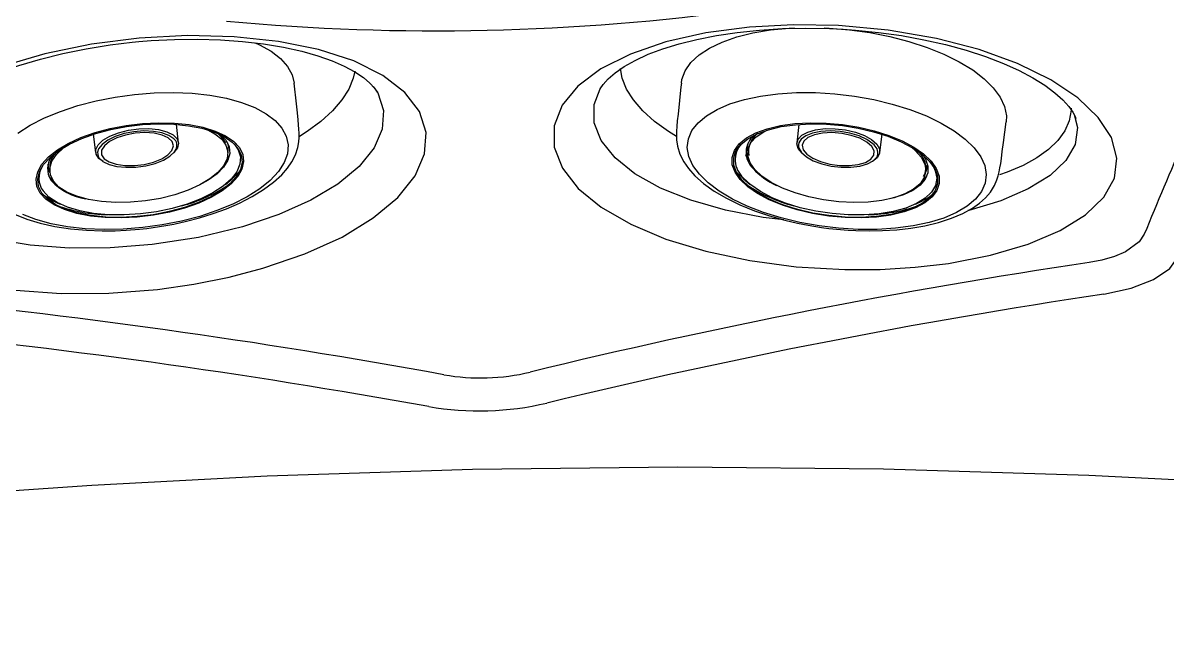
# Model space of a CAD drawing. Extents: x 527 to 611, y 788 to 934.
# Drawn here: x 566.54 to 572.85, y 876.02 to 879.33 of the extents above; entities that cross this region are included whole.
import ezdxf

# ---------------------------------------------------------------- set-up
doc = ezdxf.new("R2010")
doc.units = 0
doc.header["$MEASUREMENT"] = 0
for name, color, linetype in [('1', 4, 'Continuous'), ('BDIM_GREEN', 3, 'Continuous'), ('BDIM_YELLOW', 2, 'Continuous')]:
    doc.layers.add(name, color=color, linetype=linetype)

# ---------------------------------------------------------------- blocks, each defined once
blk = doc.blocks.new('2018 FLAIR')
at = {"layer": '1', "linetype": 'Continuous', "lineweight": 25}
for p, q in [((42.8298, 75.607), (42.8311, 75.6104)), ((45.4421, 75.4666), (45.4472, 75.4469)), ((45.4472, 75.4469), (45.448, 75.4439))]:
    blk.add_line(p, q, dxfattribs=at)
at = {"layer": '1', "linetype": 'Continuous', "lineweight": 25, "flags": 128}
for points in [[(44.1423, 75.9563), (43.8949, 75.9605), (43.6534, 75.9475), (43.412, 75.9156), (43.1906, 75.8658), (42.996, 75.7991), (42.8329, 75.7174), (42.7061, 75.6223), (42.6194, 75.5168), (42.5758, 75.4037), (42.5762, 75.2872), (42.6212, 75.1715), (42.7085, 75.0596), (42.8354, 74.9557), (42.998, 74.8618), (43.1923, 74.7804), (43.4125, 74.7133), (43.6545, 74.6619), (43.9097, 74.6279), (44.1784, 74.6121), (44.3735, 74.6131), (44.5653, 74.6246), (44.7496, 74.6462), (44.9808, 74.6909), (45.1878, 74.7517), (45.3638, 74.8269), (45.5044, 74.914), (45.6051, 75.0113), (45.6633, 75.1163), (45.6771, 75.2263), (45.6471, 75.3391), (45.5746, 75.4503), (45.4621, 75.5579), (45.3126, 75.658), (45.1303, 75.7477), (44.9181, 75.8245), (44.6837, 75.8856), (44.4176, 75.9313), (44.1423, 75.9563)], [(42.8289, 75.6073), (42.8293, 75.608), (42.8454, 75.6318), (42.8732, 75.6623), (42.9118, 75.6956), (42.9617, 75.7301), (43.0227, 75.7646), (43.0943, 75.7978), (43.1758, 75.8285), (43.2642, 75.8557), (43.3625, 75.8802), (43.47, 75.9014), (43.5854, 75.9186), (43.7072, 75.9314), (43.8337, 75.9393), (43.9631, 75.9422), (44.0935, 75.94), (44.1694, 75.9363)], [(44.1694, 75.9363), (44.2361, 75.9316), (44.3633, 75.9188), (44.4893, 75.901), (44.6131, 75.8784), (44.733, 75.8513), (44.8473, 75.82), (44.954, 75.7852), (45.0517, 75.7476), (45.139, 75.7082), (45.2148, 75.668), (45.2801, 75.6271), (45.3356, 75.5861), (45.38, 75.5466), (45.4131, 75.5105), (45.4352, 75.4797), (45.4477, 75.456), (45.4515, 75.4447)], [(40.2898, 75.8866), (40.0256, 75.8528), (39.7688, 75.8002), (39.5256, 75.7293)], [(39.6072, 74.4983), (39.8583, 74.4799), (40.1217, 74.4813), (40.3904, 74.5027), (40.5893, 74.5314), (40.7842, 74.5705), (40.9704, 74.6191), (41.2016, 74.6983), (41.4068, 74.7915), (41.5793, 74.8962), (41.7153, 75.0096), (41.8101, 75.1282), (41.8623, 75.2489), (41.8699, 75.3679), (41.8335, 75.4819), (41.7532, 75.5875), (41.6319, 75.6814), (41.4717, 75.7612), (41.2781, 75.8244), (41.0562, 75.8692), (40.8128, 75.8949), (40.555, 75.9006), (40.2898, 75.8866)], [(38.9211, 75.2753), (38.9236, 75.2841), (38.9368, 75.3125), (38.9594, 75.3474), (38.9922, 75.3873), (39.036, 75.431), (39.091, 75.477), (39.1568, 75.5239), (39.2328, 75.5705), (39.3181, 75.6154), (39.4117, 75.6581), (39.5144, 75.6987), (39.6257, 75.7367), (39.7444, 75.7713), (39.8689, 75.8019), (39.9975, 75.828), (40.1283, 75.8491), (40.2509, 75.864), (40.2879, 75.8675)], [(40.2879, 75.8675), (40.3554, 75.873), (40.4839, 75.8795), (40.6113, 75.881), (40.7367, 75.8775), (40.8585, 75.8689), (40.975, 75.8554), (41.0842, 75.8374), (41.1845, 75.8154), (41.2744, 75.7902), (41.3526, 75.7626), (41.4193, 75.7333), (41.4775, 75.7017), (41.5248, 75.6697), (41.5609, 75.6391), (41.586, 75.6115), (41.6004, 75.59)], [(41.4772, 75.7046), (41.469, 75.6673), (41.4445, 75.6066), (41.4063, 75.5462), (41.3549, 75.4866), (41.2908, 75.4286), (41.2147, 75.3728), (41.1723, 75.3458)], [(43.2496, 75.3446), (43.2053, 75.3728), (43.1292, 75.4286), (43.0651, 75.4866), (43.0137, 75.5462), (42.9755, 75.6066), (42.951, 75.6673), (42.941, 75.7197)], [(41.5785, 75.6198), (41.604, 75.5861), (41.6353, 75.4879), (41.6286, 75.3854), (41.5834, 75.2818), (41.5014, 75.1802), (41.3839, 75.0833), (41.235, 74.9942), (41.058, 74.915), (40.8589, 74.8479), (40.6155, 74.7892), (40.3602, 74.7497), (40.1294, 74.7318), (39.9034, 74.7309), (39.688, 74.7468), (39.4891, 74.7793), (39.3125, 74.8271), (39.1644, 74.8885), (39.0472, 74.9617), (38.9655, 75.0443), (38.9198, 75.135), (38.912, 75.2323), (38.9245, 75.2742)], [(43.8416, 74.8854), (43.7278, 74.8989), (43.5196, 74.9398), (43.3298, 74.9943), (43.162, 75.0614), (43.0213, 75.1398), (42.9115, 75.2272), (42.8358, 75.3223), (42.797, 75.4211), (42.7966, 75.5214), (42.8298, 75.607)], [(45.4258, 75.5017), (45.4254, 75.4895), (45.4148, 75.4314), (45.3903, 75.3755), (45.3521, 75.3223), (45.3007, 75.2726), (45.2366, 75.2269), (45.1605, 75.1856), (45.0734, 75.1493), (45.0297, 75.1343)], [(45.448, 75.4439), (45.4607, 75.3944), (45.4475, 75.3019), (45.3964, 75.2133), (45.3094, 75.1309), (45.1888, 75.0563), (45.0383, 74.9913), (44.8618, 74.9379), (44.8562, 74.9368)], [(45.8279, 74.8067), (45.8003, 74.7646), (45.7251, 74.7105), (45.6649, 74.6849), (45.5943, 74.6645), (45.5252, 74.6514)], [(45.6046, 74.4767), (45.7558, 74.5095), (45.8795, 74.5578), (45.9689, 74.6186), (46.019, 74.6887)], [(50.7505, 73.0213), (49.7654, 73.1433), (48.7726, 73.2501), (47.7731, 73.3404), (46.6504, 73.4206), (45.5225, 73.4783), (44.3913, 73.5127), (43.2583, 73.5234), (42.1254, 73.5104), (40.9944, 73.4737), (40.0275, 73.4237), (39.0643, 73.3571), (38.1059, 73.2745), (37.1534, 73.1765), (36.2077, 73.0642), (35.2699, 72.9386), (34.3408, 72.8014), (33.4214, 72.6539)]]:
    blk.add_lwpolyline(points, dxfattribs=at)
at = {"layer": '1', "linetype": 'Continuous', "lineweight": 25}
for centre, radius, start, end in [((41.9275, 88.3182), 12.3911, 264.64529, 277.93787), ((76.7307, 62.104), 33.4116, 155.7225, 157.65474), ((50.6759, 40.1963), 34.8379, 98.50214, 103.66881), ((50.807, 39.6877), 35.1758, 98.50493, 103.60043), ((35.2722, 37.3034), 37.3349, 79.66719, 84.44287), ((35.1976, 36.8887), 37.5683, 79.74691, 84.47394), ((42.1707, 75.1769), 1.1618, 259.98904, 283.57297), ((42.161, 75.457), 1.6236, 260.2008, 283.33314)]:
    blk.add_arc(centre, radius, start, end, dxfattribs=at)
at = {"layer": 'BDIM_GREEN', "linetype": 'Continuous', "lineweight": 25}
for p, q in [((40.0362, 75.3571), (40.0492, 75.2564)), ((40.5061, 75.311), (40.4951, 75.4119)), ((43.9249, 75.4119), (43.9139, 75.311)), ((44.3708, 75.2564), (44.3838, 75.3571)), ((39.7947, 75.1206), (39.7917, 75.1251)), ((39.8228, 75.0905), (39.7947, 75.1206)), ((40.7639, 75.0815), (40.8007, 75.1116)), ((43.6193, 75.1116), (43.5809, 75.1479)), ((43.6193, 75.1116), (43.6561, 75.0815)), ((39.8099, 74.9933), (39.8527, 74.9726)), ((44.5673, 74.9726), (44.6101, 74.9933))]:
    blk.add_line(p, q, dxfattribs=at)
at = {"layer": 'BDIM_GREEN', "linetype": 'Continuous', "lineweight": 25, "flags": 128}
for points in [[(43.277, 75.6396), (43.2802, 75.659), (43.2982, 75.7071), (43.33, 75.7524), (43.3751, 75.7944), (43.4327, 75.8322), (43.502, 75.8653), (43.5819, 75.8932), (43.6711, 75.9155), (43.7682, 75.9317), (43.8717, 75.9417), (43.8999, 75.9433)], [(44.0642, 75.9436), (44.0911, 75.9423), (44.2036, 75.933), (44.3157, 75.9173), (44.4254, 75.8956), (44.5312, 75.8682), (44.6313, 75.8356), (44.7242, 75.7982), (44.8084, 75.7566), (44.8825, 75.7115), (44.9454, 75.6636), (44.9962, 75.6137), (45.0339, 75.5626), (45.0581, 75.511), (45.0683, 75.4597), (45.0672, 75.4256)], [(40.9288, 75.8608), (40.9524, 75.8501), (41.0163, 75.8147), (41.0681, 75.7748), (41.1069, 75.7312), (41.1321, 75.6844), (41.1431, 75.6395)], [(40.3308, 74.8392), (40.4364, 74.8548), (40.4795, 74.8628), (40.55, 74.8782), (40.6218, 74.897), (40.6964, 74.9202), (40.7705, 74.9473), (40.8425, 74.9784), (40.9118, 75.0139), (40.9745, 75.0523), (41.0294, 75.093), (41.0747, 75.1344), (41.1059, 75.1701), (41.1303, 75.2053), (41.15, 75.2437), (41.1633, 75.2842), (41.1688, 75.3166), (41.1704, 75.3403), (41.1704, 75.3635), (41.1694, 75.385), (41.1676, 75.4089), (41.1648, 75.4375), (41.1609, 75.4751), (41.1555, 75.5256), (41.143, 75.6395)], [(43.277, 75.6395), (43.2746, 75.6182), (43.2585, 75.4687), (43.2545, 75.4305), (43.2517, 75.4003), (43.25, 75.3745), (43.2495, 75.3491), (43.2503, 75.3259), (43.2549, 75.2923), (43.2684, 75.2478), (43.2898, 75.2052), (43.3157, 75.168), (43.351, 75.1287), (43.3995, 75.0858), (43.458, 75.044), (43.525, 75.0047), (43.5993, 74.9684), (43.6794, 74.9358), (43.7631, 74.9074), (43.8468, 74.884), (43.9173, 74.8676), (43.9764, 74.856), (44.0491, 74.8444), (44.0892, 74.8392)], [(39.6194, 75.3629), (39.6882, 75.4067), (39.7673, 75.4471), (39.8552, 75.4834), (39.9505, 75.5151), (40.0515, 75.5416), (40.1566, 75.5623), (40.2639, 75.5771), (40.3716, 75.5856), (40.4778, 75.5876), (40.5807, 75.5832), (40.6786, 75.5724), (40.7698, 75.5554), (40.8528, 75.5325), (40.926, 75.5041), (40.9883, 75.4706), (41.0386, 75.4327), (41.076, 75.391), (41.0999, 75.3461), (41.1099, 75.299), (41.1058, 75.2503), (41.0877, 75.201), (41.0559, 75.1518), (41.0109, 75.1036), (40.9535, 75.0572), (40.8847, 75.0134), (40.8057, 74.973), (40.7178, 74.9366), (40.6225, 74.905), (40.5214, 74.8785), (40.4163, 74.8577), (40.3091, 74.843), (40.2014, 74.8345), (40.0952, 74.8325), (39.9922, 74.8369), (39.8943, 74.8477), (39.8031, 74.8647), (39.7202, 74.8876), (39.6469, 74.916)], [(43.3763, 75.1371), (43.3405, 75.186), (43.3182, 75.2354), (43.3098, 75.2844), (43.3156, 75.3321), (43.3353, 75.3777), (43.3687, 75.4204), (43.4152, 75.4596), (43.474, 75.4945), (43.544, 75.5245), (43.6242, 75.5491), (43.713, 75.5679), (43.8091, 75.5806), (43.9107, 75.587), (44.0161, 75.5869), (44.1235, 75.5803), (44.2311, 75.5674), (44.3371, 75.5485), (44.4395, 75.5237), (44.5367, 75.4935), (44.6271, 75.4585), (44.7089, 75.4193), (44.7809, 75.3765), (44.8419, 75.3308), (44.8907, 75.283), (44.9266, 75.234), (44.9489, 75.1846), (44.9572, 75.1357), (44.9515, 75.088), (44.9318, 75.0424), (44.8984, 74.9996), (44.8519, 74.9605), (44.7931, 74.9256), (44.723, 74.8956), (44.6429, 74.871), (44.554, 74.8522), (44.458, 74.8395), (44.3564, 74.8331), (44.251, 74.8332), (44.1435, 74.8398), (44.0359, 74.8526), (43.93, 74.8716), (43.8275, 74.8964), (43.7303, 74.9266), (43.64, 74.9616), (43.5581, 75.0008), (43.4861, 75.0436), (43.4252, 75.0893), (43.3763, 75.1371)], [(39.3528, 75.4257), (39.3556, 75.4044), (39.3751, 75.2553), (39.3802, 75.2173), (39.3847, 75.1872), (39.3891, 75.1618), (39.3945, 75.137), (39.4008, 75.1146), (39.4132, 75.083), (39.4368, 75.0429), (39.4676, 75.0066), (39.5016, 74.9765), (39.5451, 74.9466), (39.6023, 74.9164), (39.6691, 74.8896), (39.7434, 74.8671), (39.8242, 74.8494), (39.9098, 74.8365), (39.9978, 74.8287), (40.0847, 74.8256), (40.157, 74.8263), (40.2171, 74.829), (40.2905, 74.8348), (40.3308, 74.8392)], [(39.7442, 75.0329), (39.7254, 75.0705), (39.7206, 75.1103), (39.7299, 75.1512), (39.753, 75.1923), (39.7894, 75.2326), (39.8382, 75.271), (39.8982, 75.3067), (39.9679, 75.3388), (40.0456, 75.3664), (40.1294, 75.3889), (40.2172, 75.4057), (40.3069, 75.4165), (40.3962, 75.4208), (40.4829, 75.4188), (40.565, 75.4103), (40.6404, 75.3956), (40.7072, 75.3751), (40.7638, 75.3493), (40.8088, 75.3188), (40.8411, 75.2843), (40.8598, 75.2467), (40.8646, 75.207), (40.8554, 75.166), (40.8322, 75.1249), (40.7958, 75.0846), (40.747, 75.0462), (40.687, 75.0105), (40.6173, 74.9784), (40.5396, 74.9508), (40.4558, 74.9283), (40.368, 74.9115), (40.2783, 74.9008), (40.189, 74.8964), (40.1023, 74.8985), (40.0202, 74.9069), (39.9448, 74.9216), (39.878, 74.9421), (39.8214, 74.9679), (39.7765, 74.9985), (39.7442, 75.0329)], [(43.6014, 75.1079), (43.5727, 75.1488), (43.5575, 75.1899), (43.5564, 75.2303), (43.5694, 75.2689), (43.5961, 75.3048), (43.6359, 75.337), (43.6878, 75.3649), (43.7505, 75.3877), (43.8225, 75.4049), (43.902, 75.416), (43.9871, 75.4208), (44.0756, 75.4191), (44.1654, 75.411), (44.2542, 75.3967), (44.3399, 75.3765), (44.4204, 75.3509), (44.4937, 75.3206), (44.558, 75.2864), (44.6116, 75.249), (44.6533, 75.2093), (44.6821, 75.1684), (44.6972, 75.1273), (44.6983, 75.0869), (44.6854, 75.0483), (44.6587, 75.0125), (44.6189, 74.9802), (44.567, 74.9523), (44.5043, 74.9295), (44.4323, 74.9123), (44.3528, 74.9012), (44.2677, 74.8965), (44.1792, 74.8982), (44.0894, 74.9063), (44.0006, 74.9206), (43.9148, 74.9408), (43.8343, 74.9663), (43.7611, 74.9966), (43.6968, 75.0309), (43.6432, 75.0683), (43.6014, 75.1079)], [(44.0892, 74.8392), (44.1956, 74.8294), (44.2393, 74.8271), (44.3115, 74.8255), (44.3857, 74.8268), (44.4636, 74.8317), (44.542, 74.8407), (44.6193, 74.8539), (44.695, 74.8721), (44.765, 74.8946), (44.828, 74.9212), (44.8817, 74.9508), (44.9205, 74.9782), (44.9525, 75.0067), (44.9807, 75.0394), (45.0031, 75.0756), (45.0161, 75.1057), (45.0233, 75.1284), (45.0287, 75.1509), (45.0328, 75.1721), (45.0367, 75.1957), (45.0408, 75.2242), (45.0458, 75.2616), (45.0524, 75.312), (45.0672, 75.4257)], [(39.7531, 75.0332), (39.7346, 75.0702), (39.7298, 75.1093), (39.739, 75.1496), (39.7617, 75.1901), (39.7976, 75.2297), (39.8456, 75.2676), (39.9047, 75.3027), (39.9733, 75.3342), (40.0497, 75.3614), (40.1322, 75.3835), (40.2186, 75.4001), (40.3069, 75.4107), (40.3948, 75.415), (40.4801, 75.413), (40.5609, 75.4046), (40.6351, 75.3902), (40.7008, 75.37), (40.7565, 75.3446), (40.8008, 75.3145), (40.8326, 75.2806), (40.8511, 75.2436), (40.8558, 75.2045), (40.8467, 75.1642), (40.8239, 75.1238), (40.7881, 75.0841), (40.74, 75.0463), (40.681, 75.0111), (40.6124, 74.9796), (40.5359, 74.9524), (40.4534, 74.9303), (40.367, 74.9137), (40.2788, 74.9031), (40.1909, 74.8988), (40.1055, 74.9009), (40.0247, 74.9092), (39.9505, 74.9236), (39.8848, 74.9438), (39.8291, 74.9692), (39.7848, 74.9993), (39.7531, 75.0332)], [(40.6702, 75.3804), (40.7068, 75.3604), (40.7437, 75.3305), (40.7674, 75.297), (40.7773, 75.2609), (40.7731, 75.2232), (40.755, 75.1851), (40.7233, 75.1475), (40.6791, 75.1117), (40.6236, 75.0786), (40.5585, 75.0491), (40.4855, 75.0242), (40.4068, 75.0045), (40.3246, 74.9906), (40.2414, 74.9829), (40.1595, 74.9817), (40.0812, 74.9869), (40.0089, 74.9985), (39.9446, 75.016), (39.8901, 75.039), (39.847, 75.0668), (39.8166, 75.0986), (39.8166, 75.0986)], [(40.0905, 75.2072), (40.067, 75.2239), (40.0514, 75.2472), (40.05, 75.2727), (40.0629, 75.299), (40.0894, 75.3244), (40.1276, 75.3472), (40.1753, 75.3661), (40.2294, 75.3798), (40.2865, 75.3875), (40.3431, 75.3887), (40.3955, 75.3833), (40.4406, 75.3717), (40.4754, 75.3546), (40.4978, 75.3331), (40.5063, 75.3085), (40.5005, 75.2823), (40.4807, 75.2563), (40.4776, 75.2534)], [(40.4802, 75.3329), (40.4526, 75.3515), (40.4141, 75.3653), (40.3671, 75.3735), (40.3145, 75.3755), (40.2597, 75.3712), (40.2061, 75.3609), (40.157, 75.3452), (40.1156, 75.3251), (40.0844, 75.3019), (40.0655, 75.277), (40.0601, 75.2592)], [(40.0956, 75.223), (40.1233, 75.2048), (40.1626, 75.1918), (40.2104, 75.185), (40.2634, 75.1849), (40.3174, 75.1915), (40.3686, 75.2044), (40.4131, 75.2225), (40.4477, 75.2445), (40.4697, 75.2688), (40.4775, 75.2935), (40.4706, 75.317), (40.4495, 75.3373), (40.4157, 75.353), (40.3717, 75.363), (40.3208, 75.3665), (40.2668, 75.3632), (40.2137, 75.3533), (40.1654, 75.3377), (40.1255, 75.3175), (40.097, 75.2941), (40.0819, 75.2694), (40.0814, 75.245), (40.0956, 75.223)], [(43.6096, 75.107), (43.5812, 75.1472), (43.5663, 75.1877), (43.5653, 75.2274), (43.578, 75.2654), (43.6043, 75.3007), (43.6435, 75.3325), (43.6946, 75.36), (43.7563, 75.3824), (43.8271, 75.3993), (43.9054, 75.4102), (43.9891, 75.4149), (44.0762, 75.4132), (44.1646, 75.4053), (44.252, 75.3912), (44.3364, 75.3713), (44.4156, 75.3462), (44.4877, 75.3164), (44.5509, 75.2826), (44.6037, 75.2458), (44.6448, 75.2068), (44.6731, 75.1666), (44.688, 75.1261), (44.6891, 75.0864), (44.6763, 75.0484), (44.65, 75.0131), (44.6109, 74.9813), (44.5598, 74.9538), (44.4981, 74.9314), (44.4272, 74.9145), (44.349, 74.9036), (44.2653, 74.8989), (44.1782, 74.9006), (44.0898, 74.9085), (44.0024, 74.9226), (43.918, 74.9425), (43.8388, 74.9676), (43.7667, 74.9974), (43.7034, 75.0312), (43.6506, 75.068), (43.6096, 75.107)], [(43.682, 75.1629), (43.6559, 75.2008), (43.6434, 75.2389), (43.6451, 75.2761), (43.6607, 75.3112), (43.69, 75.3433), (43.732, 75.3715), (43.7498, 75.3804)], [(43.9435, 75.2525), (43.9216, 75.2784), (43.9136, 75.3046), (43.92, 75.3295), (43.9404, 75.3516), (43.9734, 75.3694), (44.0171, 75.3819), (44.0687, 75.3883), (44.1248, 75.3881), (44.1821, 75.3813), (44.2369, 75.3685), (44.2857, 75.3503), (44.3256, 75.328), (44.3539, 75.3029), (44.3689, 75.2767), (44.3697, 75.2509), (44.3562, 75.2272), (44.3295, 75.2072)], [(44.3316, 75.3055), (44.2988, 75.3284), (44.256, 75.3479), (44.206, 75.3628), (44.152, 75.3723), (44.0973, 75.3756), (44.0454, 75.3727), (43.9995, 75.3636), (43.9625, 75.349), (43.9368, 75.3297), (43.9295, 75.3201)], [(43.9684, 75.2478), (44.0013, 75.2254), (44.0446, 75.2066), (44.0951, 75.193), (44.149, 75.1855), (44.2023, 75.1846), (44.2511, 75.1904), (44.2918, 75.2026), (44.3213, 75.2201), (44.3374, 75.2417), (44.3391, 75.2659), (44.326, 75.2907), (44.2993, 75.3144), (44.2608, 75.3351), (44.2135, 75.3515), (44.1608, 75.3622), (44.1067, 75.3664), (44.0551, 75.3639), (44.01, 75.3548), (43.9746, 75.3398), (43.9515, 75.3201), (43.9425, 75.297), (43.9483, 75.2723), (43.9684, 75.2478)], [(40.8117, 75.3047), (40.8351, 75.271), (40.8465, 75.2324), (40.8436, 75.192), (40.8263, 75.151), (40.7952, 75.1105), (40.7511, 75.0714), (40.695, 75.0348), (40.6285, 75.0016), (40.5533, 74.9727), (40.4713, 74.9489), (40.3847, 74.9307), (40.2956, 74.9187), (40.2064, 74.9131), (40.1195, 74.9141), (40.037, 74.9216), (39.9611, 74.9355), (39.8937, 74.9555), (39.8367, 74.9809), (39.7914, 75.0111), (39.7591, 75.0454), (39.7591, 75.0454)], [(40.741, 75.3527), (40.7679, 75.3236), (40.785, 75.2888), (40.7884, 75.2519), (40.7781, 75.214), (40.7544, 75.1761), (40.7179, 75.1391), (40.6697, 75.1042), (40.6192, 75.0763)], [(40.7758, 75.3111), (40.7791, 75.2922), (40.7759, 75.2578)], [(39.8166, 75.0986), (39.7997, 75.1335), (39.7968, 75.1705), (39.808, 75.2086), (39.833, 75.2466), (39.8711, 75.2834), (39.8734, 75.2852)], [(40.0772, 75.2177), (40.0895, 75.2079), (40.1228, 75.1915), (40.1659, 75.1804), (40.2161, 75.1753), (40.2702, 75.1764), (40.3248, 75.1838), (40.3766, 75.1969), (40.4222, 75.2149), (40.4588, 75.2368), (40.484, 75.261), (40.4927, 75.2753)], [(40.7874, 75.2441), (40.7831, 75.2335), (40.7653, 75.2031)], [(43.6547, 75.2031), (43.6405, 75.2259), (43.6326, 75.2441)], [(44.5466, 75.2852), (44.5661, 75.2684), (44.5989, 75.231), (44.6183, 75.1928), (44.6237, 75.1551), (44.615, 75.1188), (44.5925, 75.085), (44.5567, 75.0548), (44.5087, 75.0288), (44.45, 75.008), (44.3821, 74.9929), (44.3071, 74.984), (44.227, 74.9814), (44.1443, 74.9853), (44.0612, 74.9956), (43.9802, 75.0119), (43.9036, 75.0339), (43.8336, 75.0608), (43.7722, 75.0918), (43.7212, 75.1262), (43.682, 75.1629), (43.682, 75.1629)], [(43.925, 75.2811), (43.939, 75.2573), (43.9661, 75.2333), (44.0042, 75.2119), (44.0509, 75.1946), (44.1033, 75.1823), (44.1581, 75.1758), (44.2118, 75.1756), (44.2611, 75.1817), (44.3029, 75.1937), (44.3345, 75.2107), (44.354, 75.2318), (44.3575, 75.2392)], [(44.6089, 75.2416), (44.6223, 75.2199), (44.6353, 75.1819), (44.6345, 75.1447), (44.6202, 75.1095), (44.5925, 75.077), (44.5524, 75.0483), (44.5009, 75.024), (44.4393, 75.0049), (44.4248, 75.0015)], [(39.7971, 75.146), (39.7906, 75.1634), (39.7871, 75.193)], [(44.6663, 75.1783), (44.6766, 75.1554), (44.684, 75.1147), (44.677, 75.0754), (44.6558, 75.0385), (44.6209, 75.0049), (44.5733, 74.9756), (44.5141, 74.9512), (44.445, 74.9324), (44.3676, 74.9197), (44.2841, 74.9134), (44.1965, 74.9137), (44.1072, 74.9205), (44.0184, 74.9338), (43.9325, 74.9531), (43.8516, 74.9779), (43.778, 75.0077), (43.7134, 75.0416), (43.6595, 75.0787), (43.6178, 75.1182)], [(40.8391, 75.1479), (40.8009, 75.1118), (40.8007, 75.1116)], [(44.6283, 75.1251), (44.6018, 75.0945), (44.5972, 75.0905)], [(40.7761, 75.072), (40.7441, 75.0482), (40.6845, 75.0127), (40.6152, 74.9809), (40.538, 74.9534), (40.4547, 74.9311), (40.3674, 74.9144), (40.2783, 74.9037), (40.1895, 74.8993), (40.1033, 74.9014), (40.0217, 74.9098), (39.9468, 74.9244), (39.8804, 74.9448), (39.8432, 74.9606)], [(44.5768, 74.9606), (44.5645, 74.9549), (44.5022, 74.9322), (44.4306, 74.9152), (44.3516, 74.9041), (44.267, 74.8994), (44.179, 74.9011), (44.0898, 74.9091), (44.0015, 74.9234), (43.9163, 74.9434), (43.8363, 74.9688), (43.7634, 74.9989), (43.6996, 75.033), (43.6462, 75.0702), (43.6439, 75.072)], [(39.8099, 74.9933), (39.787, 75.0052), (39.764, 75.0195)], [(44.656, 75.0195), (44.6345, 75.0061), (44.6101, 74.9933)]]:
    blk.add_lwpolyline(points, dxfattribs=at)
at = {"layer": 'BDIM_GREEN', "linetype": 'Continuous', "lineweight": 25}
for centre, radius, start, end in [((43.7054, 75.2161), 0.1314, 137.65193, 228.19755), ((43.7557, 75.2575), 0.1222, 128.86018, 226.66587), ((43.7421, 75.2842), 0.1014, 164.64676, 195.09103), ((39.8981, 75.1677), 0.1141, 139.65708, 214.6645), ((39.8577, 75.1159), 0.1213, 149.06824, 215.5799), ((43.979, 75.4611), 0.4241, 223.60113, 245.23574), ((44.5236, 75.1738), 0.1008, 331.41261, 16.69412), ((44.5311, 75.19), 0.1018, 331.33552, 1.67624), ((40.0466, 75.3291), 0.3316, 223.03889, 261.07576), ((40.3056, 75.7984), 0.8631, 284.62722, 303.51335), ((44.1129, 75.7951), 0.8595, 236.44708, 255.41234), ((40.1312, 75.7877), 0.8736, 250.22612, 268.88374), ((44.2888, 75.788), 0.8738, 271.11886, 289.77127)]:
    blk.add_arc(centre, radius, start, end, dxfattribs=at)
at = {"layer": 'BDIM_YELLOW', "linetype": 'Continuous', "lineweight": 25, "flags": 128}
blk.add_lwpolyline([(40.7216, 75.3616), (40.741, 75.3441), (40.7646, 75.3109)], dxfattribs=at)
at = {"layer": 'BDIM_YELLOW', "linetype": 'Continuous', "lineweight": 25}
for centre, radius, start, end in [((43.7654, 75.2633), 0.119, 124.24815, 190.94077), ((40.4493, 75.296), 0.0481, 334.45521, 50.0786), ((43.9684, 75.2959), 0.0459, 148.17878, 198.91511), ((44.299, 75.2546), 0.0605, 345.28145, 57.32905), ((39.9215, 75.1712), 0.1256, 138.19137, 184.08258), ((40.1094, 75.2552), 0.0494, 175.39713, 229.4374), ((44.4738, 75.1577), 0.1531, 17.1222, 39.39462)]:
    blk.add_arc(centre, radius, start, end, dxfattribs=at)

msp = doc.modelspace()

# ---------------------------------------------------------------- block references
at = {"layer": '1'}
msp.add_blockref('2018 FLAIR', (526.8953, 803.3624), dxfattribs=at)

doc.saveas('drawing.dxf')
